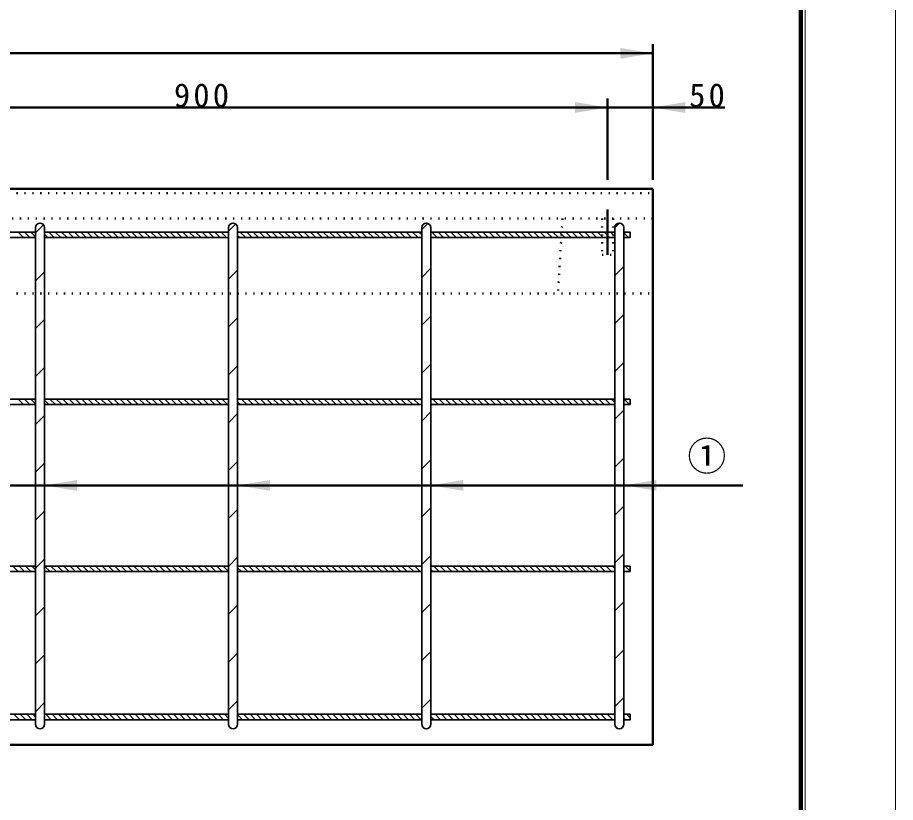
# Model space of a CAD drawing. Units: millimetres, scale not verified. Extents: x -2102 to 2102, y -1485 to 1485.
# Drawn here: x 1130 to 2102, y -616 to 253 of the extents above; entities that cross this region are included whole.
import ezdxf
from ezdxf.enums import TextEntityAlignment as Align

# ---------------------------------------------------------------- set-up
doc = ezdxf.new("R2010")
doc.units = ezdxf.units.MM
doc.header["$LTSCALE"] = 5
doc.linetypes.add('DOTTED', pattern=[1.75, 0.25, -1.5])
doc.linetypes.add('LONG_DASHED_DOTTED', pattern=[15.25, 12, -1.5, 0.25, -1.5])
doc.layers.add('0-0_V-nasSTD', color=7, linetype='Continuous', lineweight=35)
doc.layers.add('0-1_0', color=7, linetype='Continuous', lineweight=50)
doc.styles.add('ＭＳ ゴシック', font='')
doc.styles.get('ＭＳ ゴシック').set_extended_font_data('MS Gothic')

msp = doc.modelspace()

# ---------------------------------------------------------------- linework, layer by layer
at = {"layer": '0-0_V-nasSTD', "lineweight": 50}
for p, q in [((-166.5, 63.887), (1833.5, 63.887)), ((1833.5, 63.887), (1833.5, -552.113)), ((1933.5, -264.613), (833.5, -264.613)), ((-166.5, -552.113), (1833.5, -552.113))]:
    msp.add_line(p, q, dxfattribs=at)
at = {"layer": '0-0_V-nasSTD', "linetype": 'DOTTED', "lineweight": 50}
for p, q in [((-166.5, 58.887), (1833.5, 58.887)), ((1833.5, 30.887), (-166.5, 30.887)), ((1733.5, 30.887), (1728.5, -52.113)), ((1777.5, 30.887), (1777.5, -9.113)), ((1789.5, 30.887), (1789.5, -9.113)), ((1777.5, -9.113), (1789.5, -9.113)), ((-166.5, -52.113), (1833.5, -52.113))]:
    msp.add_line(p, q, dxfattribs=at)
at = {"layer": '0-0_V-nasSTD', "linetype": 'LONG_DASHED_DOTTED', "lineweight": 50}
msp.add_line((1783.5, 40.887), (1783.5, -9.113), dxfattribs=at)
at = {"layer": '0-0_V-nasSTD'}
for p, q in [((1149.5, 15.078), (1158.417, 23.995)), ((1149.5, 20.887), (1149.5, -529.113)), ((1159.5, 20.887), (1159.5, -529.113)), ((1363.5, 16.946), (1371.466, 24.912)), ((1363.5, 20.887), (1363.5, -529.113)), ((1373.5, 20.887), (1373.5, -529.113)), ((1577.5, 18.814), (1584.255, 25.569)), ((1577.5, 20.887), (1577.5, -529.113)), ((1587.5, 20.887), (1587.5, -529.113)), ((1791.5, 20.682), (1796.701, 25.883)), ((1791.5, 20.887), (1791.5, -529.113)), ((1801.5, 20.887), (1801.5, -529.113)), ((945.5, 15.887), (1149.5, 15.887)), ((945.5, 9.887), (1149.5, 9.887)), ((1130.142, 15.887), (1136.142, 9.887)), ((1137.213, 15.887), (1143.213, 9.887)), ((1144.285, 15.887), (1149.5, 10.671)), ((1159.5, 15.887), (1363.5, 15.887)), ((1159.5, 13.661), (1163.274, 9.887)), ((1159.5, 9.887), (1363.5, 9.887)), ((1164.345, 15.887), (1170.345, 9.887)), ((1171.417, 15.887), (1177.417, 9.887)), ((1178.488, 15.887), (1184.488, 9.887)), ((1185.559, 15.887), (1191.559, 9.887)), ((1192.63, 15.887), (1198.63, 9.887)), ((1199.701, 15.887), (1205.701, 9.887)), ((1206.772, 15.887), (1212.772, 9.887)), ((1213.843, 15.887), (1219.843, 9.887)), ((1220.914, 15.887), (1226.914, 9.887)), ((1227.985, 15.887), (1233.985, 9.887)), ((1235.056, 15.887), (1241.056, 9.887)), ((1242.127, 15.887), (1248.127, 9.887)), ((1249.198, 15.887), (1255.198, 9.887)), ((1256.269, 15.887), (1262.269, 9.887)), ((1263.34, 15.887), (1269.34, 9.887)), ((1270.412, 15.887), (1276.412, 9.887)), ((1277.483, 15.887), (1283.483, 9.887)), ((1284.554, 15.887), (1290.554, 9.887)), ((1291.625, 15.887), (1297.625, 9.887)), ((1298.696, 15.887), (1304.696, 9.887)), ((1305.767, 15.887), (1311.767, 9.887)), ((1312.838, 15.887), (1318.838, 9.887)), ((1319.909, 15.887), (1325.909, 9.887)), ((1326.98, 15.887), (1332.98, 9.887)), ((1334.051, 15.887), (1340.051, 9.887)), ((1341.122, 15.887), (1347.122, 9.887)), ((1348.193, 15.887), (1354.193, 9.887)), ((1355.264, 15.887), (1361.264, 9.887)), ((1362.335, 15.887), (1363.5, 14.722)), ((1373.5, 15.887), (1577.5, 15.887)), ((1373.5, 11.793), (1375.406, 9.887)), ((1373.5, 9.887), (1577.5, 9.887)), ((1376.478, 15.887), (1382.478, 9.887)), ((1383.549, 15.887), (1389.549, 9.887)), ((1390.62, 15.887), (1396.62, 9.887)), ((1397.691, 15.887), (1403.691, 9.887)), ((1404.762, 15.887), (1410.762, 9.887)), ((1411.833, 15.887), (1417.833, 9.887)), ((1418.904, 15.887), (1424.904, 9.887)), ((1425.975, 15.887), (1431.975, 9.887)), ((1433.046, 15.887), (1439.046, 9.887)), ((1440.117, 15.887), (1446.117, 9.887)), ((1447.188, 15.887), (1453.188, 9.887)), ((1454.259, 15.887), (1460.259, 9.887)), ((1461.33, 15.887), (1467.33, 9.887)), ((1468.401, 15.887), (1474.401, 9.887)), ((1475.472, 15.887), (1481.472, 9.887)), ((1482.544, 15.887), (1488.544, 9.887)), ((1489.615, 15.887), (1495.615, 9.887)), ((1496.686, 15.887), (1502.686, 9.887)), ((1503.757, 15.887), (1509.757, 9.887)), ((1510.828, 15.887), (1516.828, 9.887)), ((1517.899, 15.887), (1523.899, 9.887)), ((1524.97, 15.887), (1530.97, 9.887)), ((1532.041, 15.887), (1538.041, 9.887)), ((1539.112, 15.887), (1545.112, 9.887)), ((1546.183, 15.887), (1552.183, 9.887)), ((1553.254, 15.887), (1559.254, 9.887)), ((1560.325, 15.887), (1566.325, 9.887)), ((1567.396, 15.887), (1573.396, 9.887)), ((1574.467, 15.887), (1577.5, 12.854)), ((1587.5, 15.887), (1791.5, 15.887)), ((1587.5, 9.887), (1791.5, 9.887)), ((1588.61, 15.887), (1594.61, 9.887)), ((1595.681, 15.887), (1601.681, 9.887)), ((1602.752, 15.887), (1608.752, 9.887)), ((1609.823, 15.887), (1615.823, 9.887)), ((1616.894, 15.887), (1622.894, 9.887)), ((1623.965, 15.887), (1629.965, 9.887)), ((1631.036, 15.887), (1637.036, 9.887)), ((1638.107, 15.887), (1644.107, 9.887)), ((1645.178, 15.887), (1651.178, 9.887)), ((1652.249, 15.887), (1658.249, 9.887)), ((1659.32, 15.887), (1665.32, 9.887)), ((1666.391, 15.887), (1672.391, 9.887)), ((1673.462, 15.887), (1679.462, 9.887)), ((1680.533, 15.887), (1686.533, 9.887)), ((1687.605, 15.887), (1693.605, 9.887)), ((1694.676, 15.887), (1700.676, 9.887)), ((1701.747, 15.887), (1707.747, 9.887)), ((1708.818, 15.887), (1714.818, 9.887)), ((1715.889, 15.887), (1721.889, 9.887)), ((1722.96, 15.887), (1728.96, 9.887)), ((1730.031, 15.887), (1736.031, 9.887)), ((1737.102, 15.887), (1743.102, 9.887)), ((1744.173, 15.887), (1750.173, 9.887)), ((1751.244, 15.887), (1757.244, 9.887)), ((1758.315, 15.887), (1764.315, 9.887)), ((1765.386, 15.887), (1771.386, 9.887)), ((1772.457, 15.887), (1778.457, 9.887)), ((1779.528, 15.887), (1785.528, 9.887)), ((1786.599, 15.887), (1791.5, 10.986)), ((1801.5, 15.887), (1808.5, 15.887)), ((1801.5, 15.128), (1806.742, 9.887)), ((1801.5, 9.887), (1808.5, 9.887)), ((1807.813, 15.887), (1808.5, 15.199)), ((1808.5, 15.887), (1808.5, 9.887)), ((1149.5, -37.955), (1159.5, -27.955)), ((1363.5, -36.087), (1373.5, -26.087)), ((1577.5, -34.219), (1587.5, -24.219)), ((1791.5, -32.351), (1801.5, -22.351)), ((1577.5, -87.252), (1587.5, -77.252)), ((1791.5, -85.384), (1801.5, -75.384)), ((1149.5, -90.988), (1159.5, -80.988)), ((1363.5, -89.12), (1373.5, -79.12)), ((1149.5, -144.021), (1159.5, -134.021)), ((1363.5, -142.153), (1373.5, -132.153)), ((1577.5, -140.285), (1587.5, -130.285)), ((1791.5, -138.417), (1801.5, -128.417)), ((945.5, -169.113), (1149.5, -169.113)), ((945.5, -175.113), (1149.5, -175.113)), ((1130.142, -169.113), (1136.142, -175.113)), ((1137.213, -169.113), (1143.213, -175.113)), ((1144.285, -169.113), (1149.5, -174.329)), ((1159.5, -169.113), (1363.5, -169.113)), ((1159.5, -170.187), (1164.427, -175.113)), ((1159.5, -175.113), (1363.5, -175.113)), ((1165.498, -169.113), (1171.498, -175.113)), ((1172.569, -169.113), (1178.569, -175.113)), ((1179.64, -169.113), (1185.64, -175.113)), ((1186.711, -169.113), (1192.711, -175.113)), ((1193.782, -169.113), (1199.782, -175.113)), ((1200.853, -169.113), (1206.853, -175.113)), ((1207.924, -169.113), (1213.924, -175.113)), ((1214.995, -169.113), (1220.995, -175.113)), ((1222.066, -169.113), (1228.066, -175.113)), ((1229.137, -169.113), (1235.137, -175.113)), ((1236.208, -169.113), (1242.208, -175.113)), ((1243.279, -169.113), (1249.279, -175.113)), ((1250.351, -169.113), (1256.351, -175.113)), ((1257.422, -169.113), (1263.422, -175.113)), ((1264.493, -169.113), (1270.493, -175.113)), ((1271.564, -169.113), (1277.564, -175.113)), ((1278.635, -169.113), (1284.635, -175.113)), ((1285.706, -169.113), (1291.706, -175.113)), ((1292.777, -169.113), (1298.777, -175.113)), ((1299.848, -169.113), (1305.848, -175.113)), ((1306.919, -169.113), (1312.919, -175.113)), ((1313.99, -169.113), (1319.99, -175.113)), ((1321.061, -169.113), (1327.061, -175.113)), ((1328.132, -169.113), (1334.132, -175.113)), ((1335.203, -169.113), (1341.203, -175.113)), ((1342.274, -169.113), (1348.274, -175.113)), ((1349.345, -169.113), (1355.345, -175.113)), ((1356.417, -169.113), (1362.417, -175.113)), ((1373.5, -169.113), (1577.5, -169.113)), ((1373.5, -172.055), (1376.559, -175.113)), ((1373.5, -175.113), (1577.5, -175.113)), ((1377.63, -169.113), (1383.63, -175.113)), ((1384.701, -169.113), (1390.701, -175.113)), ((1391.772, -169.113), (1397.772, -175.113)), ((1398.843, -169.113), (1404.843, -175.113)), ((1405.914, -169.113), (1411.914, -175.113)), ((1412.985, -169.113), (1418.985, -175.113)), ((1420.056, -169.113), (1426.056, -175.113)), ((1427.127, -169.113), (1433.127, -175.113)), ((1434.198, -169.113), (1440.198, -175.113)), ((1441.269, -169.113), (1447.269, -175.113)), ((1448.34, -169.113), (1454.34, -175.113)), ((1455.411, -169.113), (1461.411, -175.113)), ((1462.483, -169.113), (1468.483, -175.113)), ((1469.554, -169.113), (1475.554, -175.113)), ((1476.625, -169.113), (1482.625, -175.113)), ((1483.696, -169.113), (1489.696, -175.113)), ((1490.767, -169.113), (1496.767, -175.113)), ((1497.838, -169.113), (1503.838, -175.113)), ((1504.909, -169.113), (1510.909, -175.113)), ((1511.98, -169.113), (1517.98, -175.113)), ((1519.051, -169.113), (1525.051, -175.113)), ((1526.122, -169.113), (1532.122, -175.113)), ((1533.193, -169.113), (1539.193, -175.113)), ((1540.264, -169.113), (1546.264, -175.113)), ((1547.335, -169.113), (1553.335, -175.113)), ((1554.406, -169.113), (1560.406, -175.113)), ((1561.478, -169.113), (1567.478, -175.113)), ((1568.549, -169.113), (1574.549, -175.113)), ((1575.62, -169.113), (1577.5, -170.994)), ((1587.5, -169.113), (1791.5, -169.113)), ((1587.5, -173.923), (1588.691, -175.113)), ((1587.5, -175.113), (1791.5, -175.113)), ((1589.762, -169.113), (1595.762, -175.113)), ((1596.833, -169.113), (1602.833, -175.113)), ((1603.904, -169.113), (1609.904, -175.113)), ((1610.975, -169.113), (1616.975, -175.113)), ((1618.046, -169.113), (1624.046, -175.113)), ((1625.117, -169.113), (1631.117, -175.113)), ((1632.188, -169.113), (1638.188, -175.113)), ((1639.259, -169.113), (1645.259, -175.113)), ((1646.33, -169.113), (1652.33, -175.113)), ((1653.401, -169.113), (1659.401, -175.113)), ((1660.472, -169.113), (1666.472, -175.113)), ((1667.544, -169.113), (1673.544, -175.113)), ((1674.615, -169.113), (1680.615, -175.113)), ((1681.686, -169.113), (1687.686, -175.113)), ((1688.757, -169.113), (1694.757, -175.113)), ((1695.828, -169.113), (1701.828, -175.113)), ((1702.899, -169.113), (1708.899, -175.113)), ((1709.97, -169.113), (1715.97, -175.113)), ((1717.041, -169.113), (1723.041, -175.113)), ((1724.112, -169.113), (1730.112, -175.113)), ((1731.183, -169.113), (1737.183, -175.113)), ((1738.254, -169.113), (1744.254, -175.113)), ((1745.325, -169.113), (1751.325, -175.113)), ((1752.396, -169.113), (1758.396, -175.113)), ((1759.467, -169.113), (1765.467, -175.113)), ((1766.538, -169.113), (1772.538, -175.113)), ((1773.61, -169.113), (1779.61, -175.113)), ((1780.681, -169.113), (1786.681, -175.113)), ((1787.752, -169.113), (1791.5, -172.862)), ((1801.5, -169.113), (1808.5, -169.113)), ((1801.5, -175.113), (1808.5, -175.113)), ((1801.894, -169.113), (1807.894, -175.113)), ((1808.5, -169.113), (1808.5, -175.113)), ((1577.5, -193.318), (1587.5, -183.318)), ((1791.5, -191.45), (1801.5, -181.45)), ((1149.5, -197.054), (1159.5, -187.054)), ((1363.5, -195.186), (1373.5, -185.186)), ((1149.5, -250.087), (1159.5, -240.087)), ((1363.5, -248.219), (1373.5, -238.219)), ((1577.5, -246.351), (1587.5, -236.351)), ((1791.5, -244.483), (1801.5, -234.483)), ((1363.5, -301.252), (1373.5, -291.252)), ((1577.5, -299.384), (1587.5, -289.384)), ((1791.5, -297.516), (1801.5, -287.516)), ((1149.5, -303.12), (1159.5, -293.12)), ((1149.5, -356.153), (1159.5, -346.153)), ((1363.5, -354.285), (1373.5, -344.285)), ((1577.5, -352.417), (1587.5, -342.417)), ((1791.5, -350.549), (1801.5, -340.549)), ((945.5, -354.113), (1149.5, -354.113)), ((1124.224, -354.113), (1130.224, -360.113)), ((1131.295, -354.113), (1137.295, -360.113)), ((1138.366, -354.113), (1144.366, -360.113)), ((1145.437, -354.113), (1149.5, -358.177)), ((1159.5, -354.113), (1363.5, -354.113)), ((1159.579, -354.113), (1165.579, -360.113)), ((1166.65, -354.113), (1172.65, -360.113)), ((1173.721, -354.113), (1179.721, -360.113)), ((1180.792, -354.113), (1186.792, -360.113)), ((1187.863, -354.113), (1193.863, -360.113)), ((1194.934, -354.113), (1200.934, -360.113)), ((1202.005, -354.113), (1208.005, -360.113)), ((1209.076, -354.113), (1215.076, -360.113)), ((1216.147, -354.113), (1222.147, -360.113)), ((1223.218, -354.113), (1229.218, -360.113)), ((1230.29, -354.113), (1236.29, -360.113)), ((1237.361, -354.113), (1243.361, -360.113)), ((1244.432, -354.113), (1250.432, -360.113)), ((1251.503, -354.113), (1257.503, -360.113)), ((1258.574, -354.113), (1264.574, -360.113)), ((1265.645, -354.113), (1271.645, -360.113)), ((1272.716, -354.113), (1278.716, -360.113)), ((1279.787, -354.113), (1285.787, -360.113)), ((1286.858, -354.113), (1292.858, -360.113)), ((1293.929, -354.113), (1299.929, -360.113)), ((1301, -354.113), (1307, -360.113)), ((1308.071, -354.113), (1314.071, -360.113)), ((1315.142, -354.113), (1321.142, -360.113)), ((1322.213, -354.113), (1328.213, -360.113)), ((1329.285, -354.113), (1335.285, -360.113)), ((1336.356, -354.113), (1342.356, -360.113)), ((1343.427, -354.113), (1349.427, -360.113)), ((1350.498, -354.113), (1356.498, -360.113)), ((1357.569, -354.113), (1363.5, -360.045)), ((1373.5, -354.113), (1577.5, -354.113)), ((1373.5, -355.902), (1377.711, -360.113)), ((1378.782, -354.113), (1384.782, -360.113)), ((1385.853, -354.113), (1391.853, -360.113)), ((1392.924, -354.113), (1398.924, -360.113)), ((1399.995, -354.113), (1405.995, -360.113)), ((1407.066, -354.113), (1413.066, -360.113)), ((1414.137, -354.113), (1420.137, -360.113)), ((1421.208, -354.113), (1427.208, -360.113)), ((1428.279, -354.113), (1434.279, -360.113)), ((1435.351, -354.113), (1441.351, -360.113)), ((1442.422, -354.113), (1448.422, -360.113)), ((1449.493, -354.113), (1455.493, -360.113)), ((1456.564, -354.113), (1462.564, -360.113)), ((1463.635, -354.113), (1469.635, -360.113)), ((1470.706, -354.113), (1476.706, -360.113)), ((1477.777, -354.113), (1483.777, -360.113)), ((1484.848, -354.113), (1490.848, -360.113)), ((1491.919, -354.113), (1497.919, -360.113)), ((1498.99, -354.113), (1504.99, -360.113)), ((1506.061, -354.113), (1512.061, -360.113)), ((1513.132, -354.113), (1519.132, -360.113)), ((1520.203, -354.113), (1526.203, -360.113)), ((1527.274, -354.113), (1533.274, -360.113)), ((1534.345, -354.113), (1540.345, -360.113)), ((1541.417, -354.113), (1547.417, -360.113)), ((1548.488, -354.113), (1554.488, -360.113)), ((1555.559, -354.113), (1561.559, -360.113)), ((1562.63, -354.113), (1568.63, -360.113)), ((1569.701, -354.113), (1575.701, -360.113)), ((1576.772, -354.113), (1577.5, -354.841)), ((1587.5, -354.113), (1791.5, -354.113)), ((1587.5, -357.77), (1589.843, -360.113)), ((1590.914, -354.113), (1596.914, -360.113)), ((1597.985, -354.113), (1603.985, -360.113)), ((1605.056, -354.113), (1611.056, -360.113)), ((1612.127, -354.113), (1618.127, -360.113)), ((1619.198, -354.113), (1625.198, -360.113)), ((1626.269, -354.113), (1632.269, -360.113)), ((1633.34, -354.113), (1639.34, -360.113)), ((1640.411, -354.113), (1646.411, -360.113)), ((1647.483, -354.113), (1653.483, -360.113)), ((1654.554, -354.113), (1660.554, -360.113)), ((1661.625, -354.113), (1667.625, -360.113)), ((1668.696, -354.113), (1674.696, -360.113)), ((1675.767, -354.113), (1681.767, -360.113)), ((1682.838, -354.113), (1688.838, -360.113)), ((1689.909, -354.113), (1695.909, -360.113)), ((1696.98, -354.113), (1702.98, -360.113)), ((1704.051, -354.113), (1710.051, -360.113)), ((1711.122, -354.113), (1717.122, -360.113)), ((1718.193, -354.113), (1724.193, -360.113)), ((1725.264, -354.113), (1731.264, -360.113)), ((1732.335, -354.113), (1738.335, -360.113)), ((1739.406, -354.113), (1745.406, -360.113)), ((1746.478, -354.113), (1752.478, -360.113)), ((1753.549, -354.113), (1759.549, -360.113)), ((1760.62, -354.113), (1766.62, -360.113)), ((1767.691, -354.113), (1773.691, -360.113)), ((1774.762, -354.113), (1780.762, -360.113)), ((1781.833, -354.113), (1787.833, -360.113)), ((1788.904, -354.113), (1791.5, -356.709)), ((1801.5, -354.113), (1808.5, -354.113)), ((1801.5, -359.638), (1801.975, -360.113)), ((1803.046, -354.113), (1808.5, -359.567)), ((1808.5, -354.113), (1808.5, -360.113)), ((945.5, -360.113), (1149.5, -360.113)), ((1159.5, -360.113), (1363.5, -360.113)), ((1373.5, -360.113), (1577.5, -360.113)), ((1587.5, -360.113), (1791.5, -360.113)), ((1801.5, -360.113), (1808.5, -360.113)), ((1363.5, -407.318), (1373.5, -397.318)), ((1577.5, -405.45), (1587.5, -395.45)), ((1791.5, -403.582), (1801.5, -393.582)), ((1149.5, -409.186), (1159.5, -399.186)), ((1791.5, -456.615), (1801.5, -446.615)), ((1149.5, -462.219), (1159.5, -452.219)), ((1363.5, -460.351), (1373.5, -450.351)), ((1577.5, -458.483), (1587.5, -448.483)), ((1149.5, -515.252), (1159.5, -505.252)), ((1363.5, -513.384), (1373.5, -503.384)), ((1577.5, -511.516), (1587.5, -501.516)), ((1791.5, -509.648), (1801.5, -499.648)), ((945.5, -518.113), (1149.5, -518.113)), ((945.5, -524.113), (1149.5, -524.113)), ((1125.589, -518.113), (1131.589, -524.113)), ((1132.66, -518.113), (1138.66, -524.113)), ((1139.731, -518.113), (1145.731, -524.113)), ((1146.802, -518.113), (1149.5, -520.811)), ((1159.5, -518.113), (1363.5, -518.113)), ((1159.5, -523.74), (1159.873, -524.113)), ((1159.5, -524.113), (1363.5, -524.113)), ((1160.944, -518.113), (1166.944, -524.113)), ((1168.015, -518.113), (1174.015, -524.113)), ((1175.086, -518.113), (1181.086, -524.113)), ((1182.158, -518.113), (1188.158, -524.113)), ((1189.229, -518.113), (1195.229, -524.113)), ((1196.3, -518.113), (1202.3, -524.113)), ((1203.371, -518.113), (1209.371, -524.113)), ((1210.442, -518.113), (1216.442, -524.113)), ((1217.513, -518.113), (1223.513, -524.113)), ((1224.584, -518.113), (1230.584, -524.113)), ((1231.655, -518.113), (1237.655, -524.113)), ((1238.726, -518.113), (1244.726, -524.113)), ((1245.797, -518.113), (1251.797, -524.113)), ((1252.868, -518.113), (1258.868, -524.113)), ((1259.939, -518.113), (1265.939, -524.113)), ((1267.01, -518.113), (1273.01, -524.113)), ((1274.081, -518.113), (1280.081, -524.113)), ((1281.152, -518.113), (1287.152, -524.113)), ((1288.224, -518.113), (1294.224, -524.113)), ((1295.295, -518.113), (1301.295, -524.113)), ((1302.366, -518.113), (1308.366, -524.113)), ((1309.437, -518.113), (1315.437, -524.113)), ((1316.508, -518.113), (1322.508, -524.113)), ((1323.579, -518.113), (1329.579, -524.113)), ((1330.65, -518.113), (1336.65, -524.113)), ((1337.721, -518.113), (1343.721, -524.113)), ((1344.792, -518.113), (1350.792, -524.113)), ((1351.863, -518.113), (1357.863, -524.113)), ((1358.934, -518.113), (1363.5, -522.679)), ((1373.5, -518.113), (1577.5, -518.113)), ((1373.5, -518.537), (1379.076, -524.113)), ((1373.5, -524.113), (1577.5, -524.113)), ((1380.147, -518.113), (1386.147, -524.113)), ((1387.218, -518.113), (1393.218, -524.113)), ((1394.29, -518.113), (1400.29, -524.113)), ((1401.361, -518.113), (1407.361, -524.113)), ((1408.432, -518.113), (1414.432, -524.113)), ((1415.503, -518.113), (1421.503, -524.113)), ((1422.574, -518.113), (1428.574, -524.113)), ((1429.645, -518.113), (1435.645, -524.113)), ((1436.716, -518.113), (1442.716, -524.113)), ((1443.787, -518.113), (1449.787, -524.113)), ((1450.858, -518.113), (1456.858, -524.113)), ((1457.929, -518.113), (1463.929, -524.113)), ((1465, -518.113), (1471, -524.113)), ((1472.071, -518.113), (1478.071, -524.113)), ((1479.142, -518.113), (1485.142, -524.113)), ((1486.213, -518.113), (1492.213, -524.113)), ((1493.285, -518.113), (1499.285, -524.113)), ((1500.356, -518.113), (1506.356, -524.113)), ((1507.427, -518.113), (1513.427, -524.113)), ((1514.498, -518.113), (1520.498, -524.113)), ((1521.569, -518.113), (1527.569, -524.113)), ((1528.64, -518.113), (1534.64, -524.113)), ((1535.711, -518.113), (1541.711, -524.113)), ((1542.782, -518.113), (1548.782, -524.113)), ((1549.853, -518.113), (1555.853, -524.113)), ((1556.924, -518.113), (1562.924, -524.113)), ((1563.995, -518.113), (1569.995, -524.113)), ((1571.066, -518.113), (1577.066, -524.113)), ((1587.5, -518.113), (1791.5, -518.113)), ((1587.5, -520.405), (1591.208, -524.113)), ((1587.5, -524.113), (1791.5, -524.113)), ((1592.279, -518.113), (1598.279, -524.113)), ((1599.351, -518.113), (1605.351, -524.113)), ((1606.422, -518.113), (1612.422, -524.113)), ((1613.493, -518.113), (1619.493, -524.113)), ((1620.564, -518.113), (1626.564, -524.113)), ((1627.635, -518.113), (1633.635, -524.113)), ((1634.706, -518.113), (1640.706, -524.113)), ((1641.777, -518.113), (1647.777, -524.113)), ((1648.848, -518.113), (1654.848, -524.113)), ((1655.919, -518.113), (1661.919, -524.113)), ((1662.99, -518.113), (1668.99, -524.113)), ((1670.061, -518.113), (1676.061, -524.113)), ((1677.132, -518.113), (1683.132, -524.113)), ((1684.203, -518.113), (1690.203, -524.113)), ((1691.274, -518.113), (1697.274, -524.113)), ((1698.345, -518.113), (1704.345, -524.113)), ((1705.417, -518.113), (1711.417, -524.113)), ((1712.488, -518.113), (1718.488, -524.113)), ((1719.559, -518.113), (1725.559, -524.113)), ((1726.63, -518.113), (1732.63, -524.113)), ((1733.701, -518.113), (1739.701, -524.113)), ((1740.772, -518.113), (1746.772, -524.113)), ((1747.843, -518.113), (1753.843, -524.113)), ((1754.914, -518.113), (1760.914, -524.113)), ((1761.985, -518.113), (1767.985, -524.113)), ((1769.056, -518.113), (1775.056, -524.113)), ((1776.127, -518.113), (1782.127, -524.113)), ((1783.198, -518.113), (1789.198, -524.113)), ((1790.269, -518.113), (1791.5, -519.344)), ((1801.5, -518.113), (1808.5, -518.113)), ((1801.5, -522.273), (1803.34, -524.113)), ((1801.5, -524.113), (1808.5, -524.113)), ((1804.411, -518.113), (1808.5, -522.202)), ((1808.5, -518.113), (1808.5, -524.113))]:
    msp.add_line(p, q, dxfattribs=at)
at = {"layer": '0-0_V-nasSTD', "lineweight": 18}
for points in [[(-2102.5, -1485), (-2102.5, 1485), (2102.5, 1485), (2102.5, -1485)], [(-2002.5, -1385), (-2002.5, 1385), (2002.5, 1385), (2002.5, -1385)]]:
    msp.add_lwpolyline(points, close=True, dxfattribs=at)
at = {"layer": '0-0_V-nasSTD', "lineweight": 100}
msp.add_lwpolyline([(1997.5, -1380), (1997.5, 1380), (-1997.5, 1380)], dxfattribs=at)
at = {"layer": '0-0_V-nasSTD'}
for centre, start, end in [((1154.5, 20.887), 0, 180), ((1368.5, 20.887), 0, 180), ((1582.5, 20.887), 0, 180), ((1796.5, 20.887), 0, 180), ((1154.5, -529.113), 180, 0), ((1368.5, -529.113), 180, 0), ((1582.5, -529.113), 180, 0), ((1796.5, -529.113), 180, 0)]:
    msp.add_arc(centre, 5, start, end, dxfattribs=at)
for points in [[(1797.5, 207.887), (1797.5, 219.887), (1833.5, 213.887)], [(1747.5, 147.887), (1747.5, 159.887), (1783.5, 153.887)], [(1833.5, 153.887), (1869.5, 147.887), (1869.5, 159.887)], [(1159.5, -264.613), (1195.5, -270.613), (1195.5, -258.613)], [(1373.5, -264.613), (1409.5, -270.613), (1409.5, -258.613)], [(1587.5, -264.613), (1623.5, -270.613), (1623.5, -258.613)], [(1801.5, -264.613), (1837.5, -270.613), (1837.5, -258.613)]]:
    msp.add_solid(points, dxfattribs=at)
at = {"layer": '0-1_0'}
for p, q in [((1833.5, 73.887), (1833.5, 223.887)), ((-166.5, 213.887), (1833.5, 213.887)), ((1783.5, 73.887), (1783.5, 163.887)), ((883.5, 153.887), (1783.5, 153.887)), ((1783.5, 153.887), (1833.5, 153.887)), ((1913.5, 153.887), (1833.5, 153.887))]:
    msp.add_line(p, q, dxfattribs=at)

# ---------------------------------------------------------------- texts
at = {"layer": '0-0_V-nasSTD', "style": 'ＭＳ ゴシック'}
msp.add_text('①', height=31.67, dxfattribs=at).set_placement((1871.9, -257.613), align=Align.BOTTOM_LEFT)
at = {"layer": '0-0_V-nasSTD', "char_height": 26.39, "attachment_point": 7, "style": 'ＭＳ ゴシック'}
for s, insert in [('\\T1.2;900', (1302.9, 153.887)), ('\\T1.2;50', (1873.9, 153.887))]:
    msp.add_mtext(s, dxfattribs=dict(at, insert=insert))

doc.saveas('drawing.dxf')
